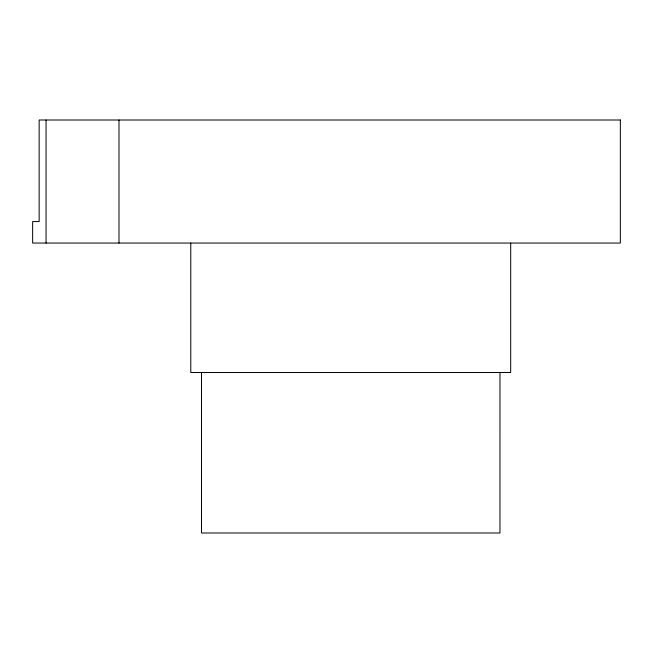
<?xml version="1.0" encoding="UTF-8"?>
<svg xmlns="http://www.w3.org/2000/svg" width="653" height="653" viewBox="0 0 653 653"><rect width="100%" height="100%" fill="white"/><g stroke="black" fill="none" stroke-linecap="round" stroke-linejoin="round"><path stroke-width="0.98" d="M510.679 243.055L510.679 372.512L190.79 372.512L190.79 243.055M499.969 372.512L499.961 532.995L201.499 532.995L201.499 372.512M118.985 120.005L118.985 243.055M46.061 120.005L46.061 243.055M620.35 120.005L39.147 120.005L39.147 221.571L32.65 221.571L32.65 243.055L620.35 243.055L620.35 120.005"/></g></svg>
